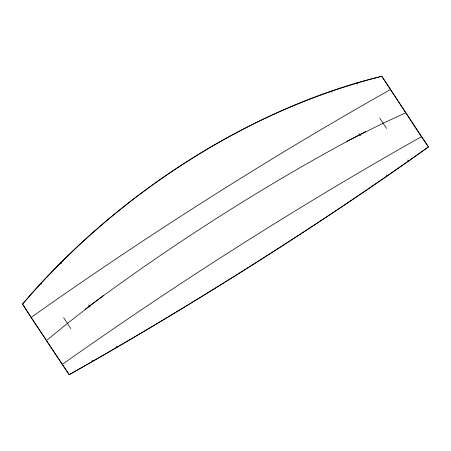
<?xml version="1.0" encoding="UTF-8"?>
<svg xmlns="http://www.w3.org/2000/svg" width="451" height="451" viewBox="0 0 451 451"><rect width="100%" height="100%" fill="white"/><g stroke="black" fill="none" stroke-linecap="round" stroke-linejoin="round"><path stroke-width="0.68" d="M50.946 347.259L69.189 374.702C192.532 304.667 312.881 229.176 428.45 146.902L381.811 76.298C242.091 111.792 116.386 195.503 22.55 304.098L31.029 317.465L45.867 339.4M46.397 340.601L22.55 304.098A393.791 201.247 -35.1 0 1 381.811 76.298L421.381 136.732L428.45 146.902A393.791 33.645 -32 0 1 69.189 374.702L46.397 340.601L67.396 323.418L103.386 295.506M346.78 141.377L383.108 123.23L405.663 112.801M407.653 160.009L408.42 161.154M91.942 360.197L92.709 361.341M386.473 174.791L387.24 175.935M116.155 346.199L116.922 347.338M386.546 128.417L379.719 118.083M360.496 135.836L358.962 133.513M90.177 307.244L88.644 304.921M70.835 328.604L63.63 317.696M356.73 82.899L357.485 84.061M331.164 91.04L331.919 92.196M60.846 262.443L61.601 263.598M41.018 283.087L41.774 284.248M46.887 340.973L47.902 342.546M48.24 343.064L50.608 346.734M62.12 364.538A955.184 213.588 -33.4 0 1 421.381 136.732M85.092 309.273A496.213 110.957 -33.4 0 1 365.823 131.483M31.029 317.465A955.184 213.588 -33.4 0 1 390.29 89.664"/></g></svg>
